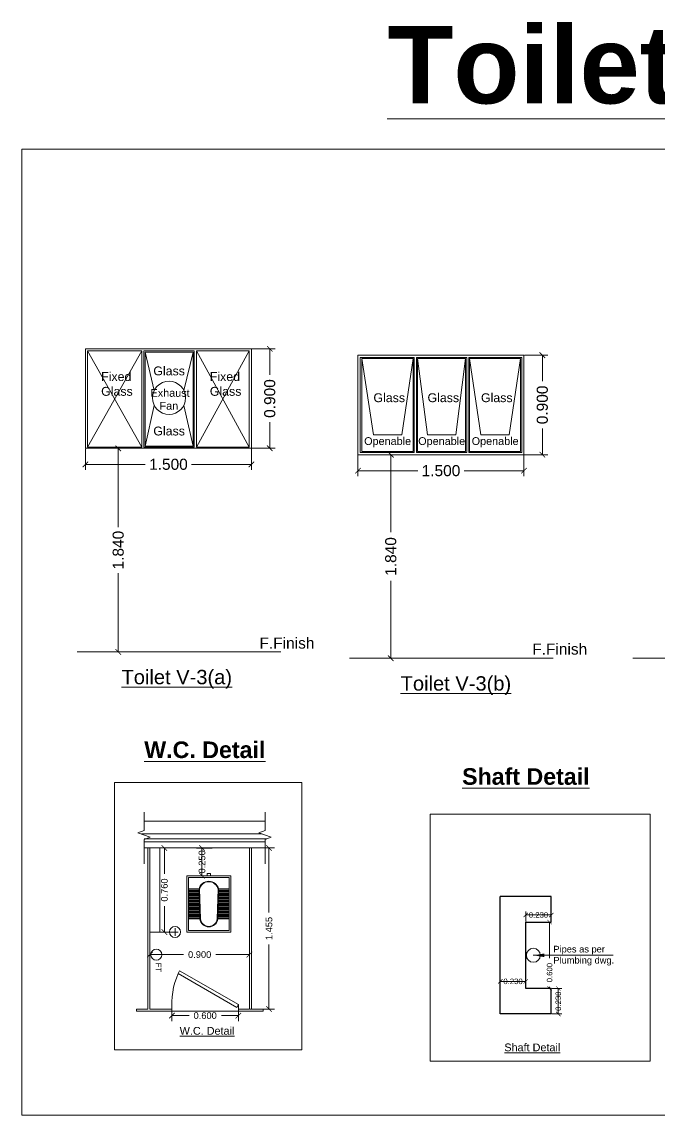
# Model space of a CAD drawing. Header units: millimetres. Extents: x 2733 to 5909, y 1038 to 2089.
# Drawn here: x 2821.48 to 2827.24, y 1073.29 to 1083.17 of the extents above; entities that cross this region are included whole.
import ezdxf

# ---------------------------------------------------------------- set-up
doc = ezdxf.new("R2010")
doc.units = ezdxf.units.MM
doc.header["$PDMODE"] = 35
doc.linetypes.add('CENTER', pattern=[2, 1.25, -0.25, 0.25, -0.25])
doc.linetypes.add('DASHED2', pattern=[0.375, 0.25, -0.125])
doc.layers.get('0').update_dxf_attribs({"lineweight": 20})
doc.layers.get('Defpoints').update_dxf_attribs({"lineweight": 15})
for name, color, linetype, lineweight in [('CUBICAL TOILET', 5, 'Continuous', 15), ('DIM', 6, 'Continuous', 18), ('dim.1', 6, 'Continuous', 18), ('Door', 54, 'Continuous', 18), ('E1', 7, 'Continuous', 20), ('Fixture', 44, 'Continuous', 13), ('FLOOR FINISH', 10, 'Continuous', 15), ('Furniture', 13, 'Continuous', 13), ('GRID', 134, 'CENTER', 18), ('Plaster', 141, 'Continuous', 5), ('TEXT', 7, 'Continuous', 15), ('Text-1', 240, 'Continuous', 15), ('Text.', 7, 'Continuous', 15), ('Ventilator', 200, 'Continuous', 18), ('Wall', 7, 'Continuous', 30), ('Window-Wall', 7, 'Continuous', 18)]:
    doc.layers.add(name, color=color, linetype=linetype, lineweight=lineweight)
doc.styles.add('DIM', font='arial.ttf', dxfattribs={"height": 0.5})
doc.styles.add('dim-stylus bt', font='arial.ttf')
doc.styles.add('L120', font='arial.ttf', dxfattribs={"height": 0.6})
doc.styles.add('SCALE 1000', font='simplex.shx', dxfattribs={"height": 2})
doc.styles.add('Tabrej', font='arial.ttf')
doc.dimstyles.new('DIMEN', dxfattribs={"dimtxt": 0.3, "dimasz": 0.25, "dimexe": 0.18, "dimexo": 0.0625, "dimgap": 0.09, "dimtad": 0, "dimdec": 3, "dimzin": 0, "dimdsep": 46, "dimtxsty": 'Tabrej', "dimcen": 0, "dimclrd": 256, "dimclre": 256, "dimclrt": 7, "dimadec": 0, "dimazin": 0, "dimtfac": 1, "dimtdec": 3, "dimtofl": 0, "dimtmove": 0, "dimatfit": 1, "dimfxl": 0, "dimtolj": 1, "dimtzin": 0, "dimlwd": -1, "dimlwe": -1, "dimarcsym": 0})
doc.dimstyles.new('Tabrej', dxfattribs={"dimtxt": 4, "dimasz": 0.45, "dimexe": 0.18, "dimexo": 0.0625, "dimgap": 0.09, "dimtad": 0, "dimdec": 3, "dimzin": 0, "dimdsep": 46, "dimtxsty": 'Tabrej', "dimcen": 0, "dimclrd": 256, "dimclre": 256, "dimclrt": 7, "dimaunit": 1, "dimadec": 3, "dimazin": 0, "dimtfac": 1, "dimtdec": 3, "dimtofl": 0, "dimtmove": 0, "dimatfit": 3, "dimfxl": 0, "dimtolj": 1, "dimtzin": 0, "dimlwd": -1, "dimlwe": -1, "dimarcsym": 0})

# ---------------------------------------------------------------- blocks, each defined once
blk = doc.blocks.new('_ArchTick')
at = {"color": 0, "const_width": 0.15}
blk.add_lwpolyline([(-0.5, -0.5), (0.5, 0.5)], dxfattribs=at)
blk = doc.blocks.new('*D274')
at = {"layer": 'Defpoints', "color": 0, "lineweight": 15, "transparency": 16777216}
for p in [(2822.6396, 1075.7062), (2822.6396, 1074.9462), (2822.7708, 1074.9462)]:
    blk.add_point(p, dxfattribs=at)
at = {"layer": 'DIM', "transparency": 16777216}
for p, q in [((2822.6446, 1075.7062), (2822.8208, 1075.7062)), ((2822.7708, 1075.7062), (2822.7708, 1075.4723)), ((2822.7708, 1074.9462), (2822.7708, 1075.1801)), ((2822.6446, 1074.9462), (2822.8208, 1074.9462))]:
    blk.add_line(p, q, dxfattribs=at)
at = {"layer": 'DIM', "transparency": 16777216, "xscale": 0.05, "yscale": 0.05, "zscale": 0.05}
for p, rotation in [((2822.7708, 1075.7062), 90), ((2822.7708, 1074.9462), 270)]:
    blk.add_blockref('_ArchTick', p, dxfattribs=dict(at, rotation=rotation))
at = {"layer": 'DIM', "color": 7, "transparency": 16777216, "insert": (2822.7708, 1075.3262), "char_height": 0.06, "attachment_point": 5, "rotation": 90, "style": 'Tabrej'}
blk.add_mtext('\\A1;0.760', dxfattribs=at)
blk = doc.blocks.new('*D275')
at = {"layer": 'Defpoints', "color": 0, "lineweight": 15, "transparency": 16777216}
for p in [(2822.6396, 1075.7062), (2823.5396, 1075.7058), (2823.5396, 1074.7427)]:
    blk.add_point(p, dxfattribs=at)
at = {"layer": 'DIM', "transparency": 16777216}
for p, q in [((2822.6396, 1075.7012), (2822.6396, 1074.6927)), ((2823.5396, 1075.7008), (2823.5396, 1074.6927)), ((2822.6396, 1074.7427), (2822.9435, 1074.7427)), ((2823.5396, 1074.7427), (2823.2357, 1074.7427))]:
    blk.add_line(p, q, dxfattribs=at)
at = {"layer": 'DIM', "transparency": 16777216, "xscale": 0.05, "yscale": 0.05, "zscale": 0.05, "rotation": 180}
blk.add_blockref('_ArchTick', (2822.6396, 1074.7427), dxfattribs=at)
at = {"layer": 'DIM', "transparency": 16777216, "xscale": 0.05, "yscale": 0.05, "zscale": 0.05}
blk.add_blockref('_ArchTick', (2823.5396, 1074.7427), dxfattribs=at)
at = {"layer": 'DIM', "color": 7, "transparency": 16777216, "insert": (2823.0896, 1074.7427), "char_height": 0.06, "attachment_point": 5, "style": 'Tabrej'}
blk.add_mtext('\\A1;0.900', dxfattribs=at)
blk = doc.blocks.new('RSA CL6')
for p, q in [((5.51, 3.48), (5.51, 7.28)), ((5.91, 3.47), (5.91, 7.28)), ((6.3, 3.46), (6.3, 7.28)), ((6.69, 3.45), (6.69, 7.28)), ((7.09, 3.44), (7.09, 7.28)), ((7.48, 3.43), (7.48, 7.28)), ((7.87, 3.42), (7.87, 7.28)), ((8.27, 3.41), (8.27, 7.28)), ((8.66, 3.4), (8.66, 7.28)), ((9.06, 3.39), (9.06, 7.28)), ((9.45, 3.38), (9.45, 7.28)), ((9.84, 3.37), (9.84, 7.28)), ((10.24, 3.36), (10.24, 7.28)), ((10.63, 3.35), (10.63, 7.28)), ((11.02, 3.34), (11.02, 7.28)), ((11.42, 3.33), (11.42, 7.28)), ((11.81, 3.32), (11.81, 7.28)), ((12.2, 3.31), (12.2, 7.28)), ((12.6, 3.31), (12.6, 7.28)), ((12.99, 3.3), (12.99, 7.28)), ((13.39, 3.29), (13.39, 7.28)), ((13.78, 3.28), (13.78, 7.28)), ((14.17, 3.27), (14.17, 7.28)), ((14.57, 3.26), (14.57, 7.28)), ((14.96, 3.25), (14.96, 7.28)), ((15.35, 3.24), (15.35, 7.28)), ((15.75, 3.23), (15.75, 7.28)), ((16.14, 3.22), (16.14, 7.28)), ((16.14, 7.28), (16.14, 3.22)), ((5.51, -7.28), (5.51, -3.47)), ((5.91, -7.28), (5.91, -3.45)), ((6.3, -7.28), (6.3, -3.44)), ((6.69, -7.28), (6.69, -3.43)), ((7.09, -7.28), (7.09, -3.42)), ((7.48, -7.28), (7.48, -3.41)), ((7.87, -7.28), (7.87, -3.4)), ((8.27, -7.28), (8.27, -3.39)), ((8.66, -7.28), (8.66, -3.38)), ((9.06, -7.28), (9.06, -3.37)), ((9.45, -7.28), (9.45, -3.36)), ((9.84, -7.28), (9.84, -3.34)), ((10.24, -7.28), (10.24, -3.33)), ((10.63, -7.28), (10.63, -3.32)), ((11.02, -7.28), (11.02, -3.31)), ((11.42, -7.28), (11.42, -3.3)), ((11.81, -7.28), (11.81, -3.29)), ((12.2, -7.28), (12.2, -3.28)), ((12.6, -7.28), (12.6, -3.27)), ((12.99, -7.28), (12.99, -3.26)), ((13.39, -7.28), (13.39, -3.24)), ((13.78, -7.28), (13.78, -3.23)), ((14.17, -7.28), (14.17, -3.22)), ((14.57, -7.28), (14.57, -3.21)), ((14.96, -7.28), (14.96, -3.2)), ((15.35, -7.28), (15.35, -3.19)), ((15.75, -7.28), (15.75, -3.18)), ((16.14, -3.17), (16.14, -7.28)), ((16.14, -7.28), (16.14, -3.17))]:
    blk.add_line(p, q)
for points in [[(0.79, 7.87), (20.87, 7.87), (20.87, -7.87), (0.79, -7.87)], [(1.38, 7.28), (20.28, 7.28), (20.28, -7.28), (1.38, -7.28)]]:
    blk.add_lwpolyline(points, close=True)
blk.add_lwpolyline([(0.79, -0.59), (0, -0.59), (0, 0.59), (0.79, 0.59)])
for points in [[(5.51, 3.48), (16.14, 3.22, -0.899983), (16.14, -3.17), (5.54, -3.47, -0.799392)], [(5.53, 3.28), (16.13, 3.02, -0.897689), (16.12, -2.97), (5.56, -3.27, -0.793494), (5.53, 3.28)]]:
    blk.add_lwpolyline(points, format="xyb", close=True)
blk = doc.blocks.new('*D276')
at = {"layer": 'Defpoints', "color": 0, "lineweight": 15, "transparency": 16777216}
for p in [(2823.2071, 1075.7058), (2823.1104, 1075.4558), (2823.2071, 1075.4558)]:
    blk.add_point(p, dxfattribs=at)
at = {"layer": 'DIM', "transparency": 16777216}
for p, q in [((2823.2021, 1075.7058), (2823.0604, 1075.7058)), ((2823.1104, 1075.7058), (2823.1104, 1075.4558)), ((2823.2021, 1075.4558), (2823.0604, 1075.4558))]:
    blk.add_line(p, q, dxfattribs=at)
at = {"layer": 'DIM', "transparency": 16777216, "xscale": 0.05, "yscale": 0.05, "zscale": 0.05}
for p, rotation in [((2823.1104, 1075.7058), 90), ((2823.1104, 1075.4558), 270)]:
    blk.add_blockref('_ArchTick', p, dxfattribs=dict(at, rotation=rotation))
at = {"layer": 'DIM', "color": 7, "transparency": 16777216, "insert": (2823.1104, 1075.5808), "char_height": 0.06, "attachment_point": 5, "rotation": 90, "style": 'Tabrej'}
blk.add_mtext('\\A1;0.250', dxfattribs=at)
blk = doc.blocks.new('*D277')
at = {"layer": 'Defpoints', "color": 0, "lineweight": 15, "transparency": 16777216}
for p in [(2823.5396, 1075.7062), (2823.5396, 1074.2509), (2823.7161, 1074.2509)]:
    blk.add_point(p, dxfattribs=at)
at = {"layer": 'DIM', "transparency": 16777216}
for p, q in [((2823.5446, 1075.7062), (2823.7661, 1075.7062)), ((2823.7161, 1075.7062), (2823.7161, 1075.1222)), ((2823.7161, 1074.2509), (2823.7161, 1074.8349)), ((2823.5446, 1074.2509), (2823.7661, 1074.2509))]:
    blk.add_line(p, q, dxfattribs=at)
at = {"layer": 'DIM', "transparency": 16777216, "xscale": 0.05, "yscale": 0.05, "zscale": 0.05}
for p, rotation in [((2823.7161, 1075.7062), 90), ((2823.7161, 1074.2509), 270)]:
    blk.add_blockref('_ArchTick', p, dxfattribs=dict(at, rotation=rotation))
at = {"layer": 'DIM', "color": 7, "transparency": 16777216, "insert": (2823.7161, 1074.9786), "char_height": 0.06, "attachment_point": 5, "rotation": 90, "style": 'Tabrej'}
blk.add_mtext('\\A1;1.455', dxfattribs=at)
blk = doc.blocks.new('BS')
for p, q in [((2356.6722, -1462.1236), (2356.7323, -1462.1236)), ((2356.7323, -1462.1236), (2356.7323, -1462.724))]:
    blk.add_line(p, q)
blk.add_lwpolyline([(2356.6973, -1462.1381), (2356.6722, -1462.1236), (2356.3655, -1462.6548), (2356.3906, -1462.6693)], close=True)
blk.add_arc((2356.6722, -1462.0299), 0.6967, 246.25254, 274.9499)
blk = doc.blocks.new('*D278')
at = {"layer": 'Defpoints', "color": 0, "lineweight": 15, "transparency": 16777216}
for p in [(2822.8391, 1074.2309), (2823.4396, 1074.2305), (2822.8391, 1074.1911)]:
    blk.add_point(p, dxfattribs=at)
at = {"layer": 'DIM', "transparency": 16777216}
for p, q in [((2822.8391, 1074.2259), (2822.8391, 1074.1411)), ((2823.4396, 1074.2255), (2823.4396, 1074.1411)), ((2822.8391, 1074.1911), (2822.9932, 1074.1911)), ((2823.4396, 1074.1911), (2823.2855, 1074.1911))]:
    blk.add_line(p, q, dxfattribs=at)
at = {"layer": 'DIM', "transparency": 16777216, "xscale": 0.05, "yscale": 0.05, "zscale": 0.05, "rotation": 180}
blk.add_blockref('_ArchTick', (2822.8391, 1074.1911), dxfattribs=at)
at = {"layer": 'DIM', "transparency": 16777216, "xscale": 0.05, "yscale": 0.05, "zscale": 0.05}
blk.add_blockref('_ArchTick', (2823.4396, 1074.1911), dxfattribs=at)
at = {"layer": 'DIM', "color": 7, "transparency": 16777216, "insert": (2823.1394, 1074.1911), "char_height": 0.06, "attachment_point": 5, "style": 'Tabrej'}
blk.add_mtext('\\A1;{\\fArial|b0|i0|c0|p34;0.600}', dxfattribs=at)
blk = doc.blocks.new('nhf')
at = {"layer": 'Fixture'}
blk.add_circle((2408.4186, -1429.8552), 0.063, dxfattribs=at)
at = {"layer": 'Wall'}
for p, q in [((2407.8886, -1429.557), (2408.9486, -1429.557)), ((2407.8886, -1430.017), (2407.8886, -1429.557)), ((2408.9486, -1430.017), (2408.9486, -1429.557)), ((2408.1186, -1430.017), (2408.1186, -1429.787)), ((2408.1186, -1429.787), (2408.7186, -1429.787)), ((2408.7186, -1429.787), (2408.7186, -1430.017)), ((2407.8886, -1430.017), (2408.1186, -1430.017)), ((2408.7186, -1430.017), (2408.9486, -1430.017))]:
    blk.add_line(p, q, dxfattribs=at)
blk = doc.blocks.new('*D285')
at = {"layer": 'Defpoints', "color": 0, "lineweight": 15, "transparency": 16777216}
for p in [(2826.037, 1075.1006), (2826.037, 1075.0363), (2826.267, 1075.0363)]:
    blk.add_point(p, dxfattribs=at)
at = {"layer": 'DIM', "transparency": 16777216}
for p, q in [((2826.037, 1075.0408), (2826.037, 1075.1331)), ((2826.267, 1075.1006), (2826.037, 1075.1006)), ((2826.267, 1075.0408), (2826.267, 1075.1331))]:
    blk.add_line(p, q, dxfattribs=at)
at = {"layer": 'DIM', "transparency": 16777216, "xscale": 0.04, "yscale": 0.04, "zscale": 0.04, "rotation": 180}
blk.add_blockref('_ArchTick', (2826.037, 1075.1006), dxfattribs=at)
at = {"layer": 'DIM', "transparency": 16777216, "xscale": 0.04, "yscale": 0.04, "zscale": 0.04}
blk.add_blockref('_ArchTick', (2826.267, 1075.1006), dxfattribs=at)
at = {"layer": 'DIM', "color": 7, "transparency": 16777216, "insert": (2826.152, 1075.1006), "char_height": 0.1, "attachment_point": 5, "style": 'Tabrej'}
blk.add_mtext('\\A1;{\\fArial|b0|i0|c0|p34;\\H0.5x;0.230}', dxfattribs=at)
blk = doc.blocks.new('hf')
at = {"layer": 'Ventilator', "linetype": 'Continuous'}
for p, q in [((2384.3998, -1462.1762), (2382.8998, -1462.1762)), ((2382.8998, -1462.1762), (2382.8998, -1463.0758)), ((2383.408, -1462.1962), (2382.9196, -1462.1962)), ((2382.9196, -1462.1962), (2382.9196, -1463.0558)), ((2383.398, -1462.2062), (2382.9355, -1462.2062)), ((2382.9355, -1462.2062), (2382.9355, -1463.0458)), ((2383.398, -1463.0458), (2383.398, -1462.2062)), ((2383.408, -1462.1962), (2383.408, -1463.0558)), ((2383.8827, -1462.1962), (2383.428, -1462.1962)), ((2383.428, -1462.1962), (2383.428, -1463.0558)), ((2383.8727, -1462.2062), (2383.438, -1462.2062)), ((2383.438, -1462.2062), (2383.438, -1463.0458)), ((2383.8727, -1463.0458), (2383.8727, -1462.2062)), ((2383.8827, -1463.0558), (2383.8827, -1462.1962)), ((2384.3798, -1462.1962), (2383.9027, -1462.1962)), ((2383.9027, -1463.0558), (2383.9027, -1462.1962)), ((2384.3698, -1462.2062), (2383.9073, -1462.2062)), ((2383.9073, -1462.2062), (2383.9073, -1463.0458)), ((2384.3698, -1463.0458), (2384.3698, -1462.2062)), ((2384.3798, -1463.0558), (2384.3798, -1462.1962)), ((2384.3998, -1463.0758), (2384.3998, -1462.1762)), ((2384.3998, -1463.0758), (2382.8998, -1463.0758)), ((2383.408, -1463.0558), (2382.9196, -1463.0558)), ((2383.398, -1463.0458), (2382.9355, -1463.0458)), ((2383.8827, -1463.0558), (2383.428, -1463.0558)), ((2383.8727, -1463.0458), (2383.438, -1463.0458)), ((2384.3798, -1463.0558), (2383.9027, -1463.0558)), ((2384.3698, -1463.0458), (2383.9073, -1463.0458))]:
    blk.add_line(p, q, dxfattribs=at)
at = {"layer": 'Ventilator', "ltscale": 0.15}
for p, q in [((2382.9355, -1462.2062), (2383.0386, -1462.8964)), ((2383.398, -1462.2062), (2383.2948, -1462.8964)), ((2383.438, -1462.2062), (2383.5272, -1462.8964)), ((2383.8727, -1462.2062), (2383.7834, -1462.8964)), ((2383.9073, -1462.2062), (2384.0105, -1462.8964)), ((2384.3698, -1462.2062), (2384.2667, -1462.8964)), ((2383.0386, -1462.8964), (2383.2948, -1462.8964)), ((2383.5272, -1462.8964), (2383.7834, -1462.8964)), ((2384.0105, -1462.8964), (2384.2667, -1462.8964))]:
    blk.add_line(p, q, dxfattribs=at)
blk = doc.blocks.new('*D286')
at = {"layer": 'Defpoints', "color": 0, "lineweight": 15, "transparency": 16777216}
for p in [(2824.5207, 1079.2606), (2826.0207, 1079.2606), (2826.0207, 1079.1157)]:
    blk.add_point(p, dxfattribs=at)
at = {"layer": 'DIM', "transparency": 16777216}
for p, q in [((2824.5207, 1079.2556), (2824.5207, 1079.0657)), ((2826.0207, 1079.2556), (2826.0207, 1079.0657)), ((2824.5207, 1079.1157), (2825.0619, 1079.1157)), ((2826.0207, 1079.1157), (2825.4796, 1079.1157))]:
    blk.add_line(p, q, dxfattribs=at)
at = {"layer": 'DIM', "transparency": 16777216, "xscale": 0.05, "yscale": 0.05, "zscale": 0.05, "rotation": 180}
blk.add_blockref('_ArchTick', (2824.5207, 1079.1157), dxfattribs=at)
at = {"layer": 'DIM', "transparency": 16777216, "xscale": 0.05, "yscale": 0.05, "zscale": 0.05}
blk.add_blockref('_ArchTick', (2826.0207, 1079.1157), dxfattribs=at)
at = {"layer": 'DIM', "color": 7, "transparency": 16777216, "insert": (2825.2707, 1079.1157), "char_height": 0.1, "attachment_point": 5, "style": 'Tabrej'}
blk.add_mtext('\\A1;{\\fArial|b0|i0|c0|p34;1.500}', dxfattribs=at)
blk = doc.blocks.new('*D287')
at = {"layer": 'Defpoints', "color": 0, "lineweight": 15, "transparency": 16777216}
for p in [(2826.0207, 1080.1603), (2826.1869, 1080.1603), (2826.0207, 1079.2606)]:
    blk.add_point(p, dxfattribs=at)
at = {"layer": 'DIM', "transparency": 16777216}
for p, q in [((2826.0257, 1080.1603), (2826.2369, 1080.1603)), ((2826.1869, 1080.1603), (2826.1869, 1079.924)), ((2826.1869, 1079.2606), (2826.1869, 1079.4969)), ((2826.0257, 1079.2606), (2826.2369, 1079.2606))]:
    blk.add_line(p, q, dxfattribs=at)
at = {"layer": 'DIM', "transparency": 16777216, "xscale": 0.05, "yscale": 0.05, "zscale": 0.05}
for p, rotation in [((2826.1869, 1080.1603), 90), ((2826.1869, 1079.2606), 270)]:
    blk.add_blockref('_ArchTick', p, dxfattribs=dict(at, rotation=rotation))
at = {"layer": 'DIM', "color": 7, "transparency": 16777216, "insert": (2826.1869, 1079.7105), "char_height": 0.1, "attachment_point": 5, "rotation": 90, "style": 'Tabrej'}
blk.add_mtext('\\A1;{\\fArial|b0|i0|c0|p34;0.900}', dxfattribs=at)
blk = doc.blocks.new('fgbg')
at = {"layer": 'Ventilator', "linetype": 'Continuous'}
for p, q in [((2386.4848, -1462.1762), (2384.9848, -1462.1762)), ((2384.9848, -1462.1762), (2384.9848, -1463.0758)), ((2385.493, -1462.1962), (2385.0046, -1462.1962)), ((2385.0046, -1462.1962), (2385.0046, -1463.0658)), ((2385.493, -1462.1962), (2385.493, -1463.0658)), ((2385.9677, -1462.1962), (2385.513, -1462.1962)), ((2385.513, -1462.1962), (2385.513, -1463.0658)), ((2385.9577, -1462.2062), (2385.523, -1462.2062)), ((2385.523, -1462.2062), (2385.523, -1463.0558)), ((2385.9577, -1463.0558), (2385.9577, -1462.2062)), ((2385.9677, -1463.0658), (2385.9677, -1462.1962)), ((2386.4648, -1462.1962), (2385.9877, -1462.1962)), ((2385.9877, -1463.0658), (2385.9877, -1462.1962)), ((2386.4648, -1463.0658), (2386.4648, -1462.1962)), ((2386.4848, -1463.0758), (2386.4848, -1462.1762)), ((2386.4848, -1463.0758), (2384.9848, -1463.0758)), ((2385.493, -1463.0658), (2385.0046, -1463.0658)), ((2385.9677, -1463.0658), (2385.513, -1463.0658)), ((2385.9577, -1463.0558), (2385.523, -1463.0558)), ((2386.4648, -1463.0658), (2385.9877, -1463.0658))]:
    blk.add_line(p, q, dxfattribs=at)
at = {"layer": 'Ventilator', "ltscale": 0.15}
for p, q in [((2385.493, -1462.1962), (2385.0046, -1463.0658)), ((2385.0046, -1462.1962), (2385.493, -1463.0658)), ((2385.606, -1462.5529), (2385.523, -1462.2062)), ((2385.8746, -1462.5529), (2385.9577, -1462.2062)), ((2385.9877, -1463.0658), (2386.4648, -1462.1962)), ((2385.9877, -1462.1962), (2386.4648, -1463.0658)), ((2385.6065, -1462.6875), (2385.523, -1463.0558)), ((2385.8742, -1462.6875), (2385.9577, -1463.0558))]:
    blk.add_line(p, q, dxfattribs=at)
blk.add_circle((2385.7403, -1462.6198), 0.15, dxfattribs=at)
blk = doc.blocks.new('*D279')
at = {"layer": 'Defpoints', "color": 0, "lineweight": 15, "transparency": 16777216}
for p in [(2822.0573, 1079.3182), (2823.5573, 1079.3182), (2823.5573, 1079.1733)]:
    blk.add_point(p, dxfattribs=at)
at = {"layer": 'DIM', "transparency": 16777216}
for p, q in [((2822.0573, 1079.3132), (2822.0573, 1079.1233)), ((2823.5573, 1079.3132), (2823.5573, 1079.1233)), ((2822.0573, 1079.1733), (2822.5984, 1079.1733)), ((2823.5573, 1079.1733), (2823.0161, 1079.1733))]:
    blk.add_line(p, q, dxfattribs=at)
at = {"layer": 'DIM', "transparency": 16777216, "xscale": 0.05, "yscale": 0.05, "zscale": 0.05, "rotation": 180}
blk.add_blockref('_ArchTick', (2822.0573, 1079.1733), dxfattribs=at)
at = {"layer": 'DIM', "transparency": 16777216, "xscale": 0.05, "yscale": 0.05, "zscale": 0.05}
blk.add_blockref('_ArchTick', (2823.5573, 1079.1733), dxfattribs=at)
at = {"layer": 'DIM', "color": 7, "transparency": 16777216, "insert": (2822.8073, 1079.1733), "char_height": 0.1, "attachment_point": 5, "style": 'Tabrej'}
blk.add_mtext('\\A1;{\\fArial|b0|i0|c0|p34;1.500}', dxfattribs=at)
blk = doc.blocks.new('*D280')
at = {"layer": 'Defpoints', "color": 0, "lineweight": 15, "transparency": 16777216}
for p in [(2823.5573, 1080.2179), (2823.7234, 1080.2179), (2823.5573, 1079.3182)]:
    blk.add_point(p, dxfattribs=at)
at = {"layer": 'DIM', "transparency": 16777216}
for p, q in [((2823.5623, 1080.2179), (2823.7734, 1080.2179)), ((2823.7234, 1080.2179), (2823.7234, 1079.9816)), ((2823.7234, 1079.3182), (2823.7234, 1079.5545)), ((2823.5623, 1079.3182), (2823.7734, 1079.3182))]:
    blk.add_line(p, q, dxfattribs=at)
at = {"layer": 'DIM', "transparency": 16777216, "xscale": 0.05, "yscale": 0.05, "zscale": 0.05}
for p, rotation in [((2823.7234, 1080.2179), 90), ((2823.7234, 1079.3182), 270)]:
    blk.add_blockref('_ArchTick', p, dxfattribs=dict(at, rotation=rotation))
at = {"layer": 'DIM', "color": 7, "transparency": 16777216, "insert": (2823.7234, 1079.7681), "char_height": 0.1, "attachment_point": 5, "rotation": 90, "style": 'Tabrej'}
blk.add_mtext('\\A1;{\\fArial|b0|i0|c0|p34;0.900}', dxfattribs=at)
blk = doc.blocks.new('*D281')
at = {"layer": 'Defpoints', "color": 0, "lineweight": 15, "transparency": 16777216}
for p in [(2826.2526, 1075.0363), (2826.267, 1075.0363), (2826.267, 1074.4363)]:
    blk.add_point(p, dxfattribs=at)
at = {"layer": 'DIM', "transparency": 16777216}
for p, q in [((2826.2625, 1075.0363), (2826.2201, 1075.0363)), ((2826.2526, 1075.0363), (2826.2526, 1074.7093)), ((2826.2625, 1074.4363), (2826.2201, 1074.4363)), ((2826.2526, 1074.4363), (2826.2526, 1074.4508))]:
    blk.add_line(p, q, dxfattribs=at)
at = {"layer": 'DIM', "transparency": 16777216, "xscale": 0.04, "yscale": 0.04, "zscale": 0.04}
for p, rotation in [((2826.2526, 1075.0363), 90), ((2826.2526, 1074.4363), 270)]:
    blk.add_blockref('_ArchTick', p, dxfattribs=dict(at, rotation=rotation))
at = {"layer": 'DIM', "color": 7, "transparency": 16777216, "insert": (2826.2526, 1074.58), "char_height": 0.1, "attachment_point": 5, "rotation": 90, "style": 'Tabrej'}
blk.add_mtext('\\A1;{\\fArial|b0|i0|c0|p34;\\H0.5x;0.600}', dxfattribs=at)
blk = doc.blocks.new('*D282')
at = {"layer": 'Defpoints', "color": 0, "lineweight": 15, "transparency": 16777216}
for p in [(2826.267, 1074.4363), (2826.3313, 1074.4363), (2826.267, 1074.2063)]:
    blk.add_point(p, dxfattribs=at)
at = {"layer": 'DIM', "transparency": 16777216}
for p, q in [((2826.2715, 1074.4363), (2826.3638, 1074.4363)), ((2826.3313, 1074.2063), (2826.3313, 1074.4363)), ((2826.2715, 1074.2063), (2826.3638, 1074.2063))]:
    blk.add_line(p, q, dxfattribs=at)
at = {"layer": 'DIM', "transparency": 16777216, "xscale": 0.04, "yscale": 0.04, "zscale": 0.04}
for p, rotation in [((2826.3313, 1074.4363), 90), ((2826.3313, 1074.2063), 270)]:
    blk.add_blockref('_ArchTick', p, dxfattribs=dict(at, rotation=rotation))
at = {"layer": 'DIM', "color": 7, "transparency": 16777216, "insert": (2826.3313, 1074.3213), "char_height": 0.1, "attachment_point": 5, "rotation": 90, "style": 'Tabrej'}
blk.add_mtext('\\A1;{\\fArial|b0|i0|c0|p34;\\H0.5x;0.230}', dxfattribs=at)
blk = doc.blocks.new('*D283')
at = {"layer": 'Defpoints', "color": 0, "lineweight": 15, "transparency": 16777216}
for p in [(2825.807, 1074.5006), (2825.807, 1074.4363), (2826.037, 1074.4363)]:
    blk.add_point(p, dxfattribs=at)
at = {"layer": 'DIM', "transparency": 16777216}
for p, q in [((2825.807, 1074.4408), (2825.807, 1074.5331)), ((2826.037, 1074.4408), (2826.037, 1074.5331)), ((2826.037, 1074.5006), (2825.807, 1074.5006))]:
    blk.add_line(p, q, dxfattribs=at)
at = {"layer": 'DIM', "transparency": 16777216, "xscale": 0.04, "yscale": 0.04, "zscale": 0.04, "rotation": 180}
blk.add_blockref('_ArchTick', (2825.807, 1074.5006), dxfattribs=at)
at = {"layer": 'DIM', "transparency": 16777216, "xscale": 0.04, "yscale": 0.04, "zscale": 0.04}
blk.add_blockref('_ArchTick', (2826.037, 1074.5006), dxfattribs=at)
at = {"layer": 'DIM', "color": 7, "transparency": 16777216, "insert": (2825.922, 1074.5006), "char_height": 0.1, "attachment_point": 5, "style": 'Tabrej'}
blk.add_mtext('\\A1;{\\fArial|b0|i0|c0|p34;\\H0.5x;0.230}', dxfattribs=at)
blk = doc.blocks.new('*D284')
at = {"layer": 'Defpoints', "color": 0, "lineweight": 15, "transparency": 16777216}
for p in [(2822.4398, 1079.3182), (2822.3536, 1077.4782), (2822.4398, 1077.4782)]:
    blk.add_point(p, dxfattribs=at)
at = {"layer": 'DIM', "transparency": 16777216}
for p, q in [((2822.4348, 1079.3182), (2822.3036, 1079.3182)), ((2822.3536, 1079.3182), (2822.3536, 1078.6071)), ((2822.3536, 1077.4782), (2822.3536, 1078.1894)), ((2822.4348, 1077.4782), (2822.3036, 1077.4782))]:
    blk.add_line(p, q, dxfattribs=at)
at = {"layer": 'DIM', "transparency": 16777216, "xscale": 0.05, "yscale": 0.05, "zscale": 0.05}
for p, rotation in [((2822.3536, 1079.3182), 90), ((2822.3536, 1077.4782), 270)]:
    blk.add_blockref('_ArchTick', p, dxfattribs=dict(at, rotation=rotation))
at = {"layer": 'DIM', "color": 7, "transparency": 16777216, "insert": (2822.3536, 1078.3982), "char_height": 0.1, "attachment_point": 5, "rotation": 90, "style": 'Tabrej'}
blk.add_mtext('\\A1;{\\fArial|b0|i0|c0|p34;1.840}', dxfattribs=at)
blk = doc.blocks.new('*D257')
at = {"layer": 'Defpoints', "color": 0, "lineweight": 15, "transparency": 16777216}
for p in [(2824.9032, 1079.2606), (2824.817, 1077.4206), (2824.9032, 1077.4206)]:
    blk.add_point(p, dxfattribs=at)
at = {"layer": 'DIM', "transparency": 16777216}
for p, q in [((2824.8982, 1079.2606), (2824.767, 1079.2606)), ((2824.817, 1079.2606), (2824.817, 1078.5604)), ((2824.817, 1077.4206), (2824.817, 1078.1208)), ((2824.8982, 1077.4206), (2824.767, 1077.4206))]:
    blk.add_line(p, q, dxfattribs=at)
at = {"layer": 'DIM', "transparency": 16777216, "xscale": 0.05, "yscale": 0.05, "zscale": 0.05}
for p, rotation in [((2824.817, 1079.2606), 90), ((2824.817, 1077.4206), 270)]:
    blk.add_blockref('_ArchTick', p, dxfattribs=dict(at, rotation=rotation))
at = {"layer": 'DIM', "color": 7, "transparency": 16777216, "insert": (2824.817, 1078.3406), "char_height": 0.1, "attachment_point": 5, "rotation": 90, "style": 'Tabrej'}
blk.add_mtext('\\A1;{\\fArial|b0|i0|c177|p34;1.840}', dxfattribs=at)

msp = doc.modelspace()

# ---------------------------------------------------------------- linework, layer by layer
at = {"lineweight": 15}
msp.add_lwpolyline([(2821.4825, 1082.0228), (2833.7717, 1082.0228), (2833.7717, 1073.2918), (2821.4825, 1073.2918)], close=True, dxfattribs=at)
at = {"layer": 'CUBICAL TOILET', "ltscale": 0.01}
for p, q in [((2822.6196, 1075.7062), (2822.6196, 1074.2509)), ((2822.6396, 1075.7062), (2822.6396, 1074.2509)), ((2823.5396, 1075.7058), (2823.5396, 1074.2505)), ((2823.5596, 1075.7058), (2823.5596, 1074.2505)), ((2822.5196, 1074.2509), (2822.6196, 1074.2509)), ((2822.5196, 1074.2509), (2822.5196, 1074.2309)), ((2822.8392, 1074.2309), (2822.5196, 1074.2309)), ((2822.6396, 1074.2509), (2822.8392, 1074.2509)), ((2822.8392, 1074.2509), (2822.8392, 1074.2309)), ((2823.4396, 1074.2505), (2823.5396, 1074.2505)), ((2823.4396, 1074.2505), (2823.4396, 1074.2305)), ((2823.4396, 1074.2305), (2823.5396, 1074.2305)), ((2823.6632, 1074.2305), (2823.5396, 1074.2305)), ((2823.5596, 1074.2505), (2823.6632, 1074.2505)), ((2823.6632, 1074.2505), (2823.6632, 1074.2305))]:
    msp.add_line(p, q, dxfattribs=at)
at = {"layer": 'E1', "linetype": 'Continuous', "ltscale": 0.05}
for points in [[(2822.5876, 1076.0311), (2822.5876, 1075.8649), (2822.5316, 1075.8445), (2822.6436, 1075.8038), (2822.5876, 1075.7834), (2822.5876, 1075.5638)], [(2823.6809, 1076.0311), (2823.6809, 1075.8649), (2823.6249, 1075.8445), (2823.7369, 1075.8038), (2823.6809, 1075.7834), (2823.6809, 1075.5638)]]:
    msp.add_lwpolyline(points, dxfattribs=at)
at = {"layer": 'FLOOR FINISH', "ltscale": 0.05}
for p, q in [((2823.8227, 1077.4782), (2821.9814, 1077.4782)), ((2826.2862, 1077.4206), (2824.4449, 1077.4206)), ((2828.8455, 1077.4206), (2827.0042, 1077.4206))]:
    msp.add_line(p, q, dxfattribs=at)
at = {"layer": 'Furniture', "ltscale": 0.05}
for p, q in [((2822.7296, 1075.7053), (2822.7297, 1074.9462)), ((2822.8955, 1074.9462), (2822.7297, 1074.9462)), ((2822.8668, 1074.9134), (2822.8668, 1074.9817))]:
    msp.add_line(p, q, dxfattribs=at)
for centre in [(2822.8668, 1074.9475), (2822.6979, 1074.7413)]:
    msp.add_circle(centre, 0.05, dxfattribs=at)
at = {"layer": 'GRID', "linetype": 'Continuous', "ltscale": 0.2}
for points in [[(2824.0135, 1076.2985), (2824.0135, 1073.8829), (2822.3185, 1073.8829), (2822.3185, 1076.2985)], [(2827.161, 1073.7783), (2825.1741, 1073.7783), (2825.1741, 1076.0121), (2827.161, 1076.0121)]]:
    msp.add_lwpolyline(points, close=True, dxfattribs=at)
at = {"layer": 'Plaster', "ltscale": 0.05}
msp.add_line((2823.6809, 1075.7062), (2822.5876, 1075.7062), dxfattribs=at)
at = {"layer": 'Ventilator'}
for p, q in [((2822.5876, 1075.7882), (2823.6941, 1075.7882)), ((2822.5876, 1075.7632), (2823.6809, 1075.7632))]:
    msp.add_line(p, q, dxfattribs=at)
at = {"layer": 'Window-Wall'}
for p, q in [((2823.6809, 1075.9482), (2822.5876, 1075.9482)), ((2822.5627, 1075.8332), (2823.656, 1075.8332))]:
    msp.add_line(p, q, dxfattribs=at)

# ---------------------------------------------------------------- block references
at = {"linetype": 'Continuous', "rotation": 90}
msp.add_blockref('nhf', (1396.25, -1333.6823), dxfattribs=at)
at = {"layer": 'Door', "linetype": 'Continuous', "rotation": 270}
msp.add_blockref('BS', (4285.5632, 3430.9628), dxfattribs=at)
at = {"layer": 'Fixture', "extrusion": (0, 0, -1), "xscale": -0.0253999999957461, "yscale": 0.0253999999957461, "zscale": -0.0253999999957461, "rotation": 90}
msp.add_blockref('RSA CL6', (-2823.1721, 1075.4758), dxfattribs=at)
at = {"layer": 'Ventilator', "linetype": 'Continuous'}
for name, p in [('fgbg', (437.0725, 2542.3941)), ('hf', (441.6209, 2542.3365))]:
    msp.add_blockref(name, p, dxfattribs=at)

# ---------------------------------------------------------------- texts
at = {"layer": 'TEXT', "linetype": 'DASHED2', "insert": (2824.7858, 1082.4251), "char_height": 0.7, "width": 22.067431, "attachment_point": 7, "style": 'SCALE 1000'}
msp.add_mtext('{\\fArial|b1|i0|c0|p34;\\LToilet Details}', dxfattribs=at)
at = {"layer": 'TEXT', "width": 6.84177, "attachment_point": 1, "rotation": 0, "style": 'L120'}
for s, insert, char_height in [('{\\fArial|b0|i0|c0|p34;Glass}', (2822.6707, 1080.0576), 0.08), ('{\\fArial|b0|i0|c0|p34;Exhaust \\P   Fan}', (2822.6457, 1079.8539), 0.07), ('{\\fArial|b0|i0|c0|p34;Glass}', (2822.6707, 1079.5146), 0.08)]:
    msp.add_mtext(s, dxfattribs=dict(at, insert=insert, char_height=char_height))
at = {"layer": 'TEXT'}
for s, insert, char_height, width, attachment_point, style in [('F.Finish', (2824.1269, 1077.6081), 0.1, 1.137347, 3, 'L120'), ('F.Finish', (2826.5924, 1077.5539), 0.1, 1.137347, 3, 'L120'), ('{\\LW.C. Detail}', (2822.909, 1074.0887), 0.07, 26.669839, 1, 'DIM'), ('{\\LShaft Detail}', (2825.8434, 1073.9391), 0.07, 26.669839, 1, 'DIM')]:
    msp.add_mtext(s, dxfattribs=dict(at, insert=insert, char_height=char_height, width=width, attachment_point=attachment_point, style=style))
at = {"layer": 'TEXT', "ltscale": 0.05, "attachment_point": 1, "style": 'DIM'}
for s, insert, char_height, width, rotation in [('{\\LToilet V-3(a)}', (2822.3831, 1077.3161), 0.13, 1.553927, 0), ('{\\LToilet V-3(b)}', (2824.9061, 1077.2586), 0.13, 1.553927, 0), ('{\\fArial|b1|i0|c0|p34;\\LW.C. Detail}', (2822.5891, 1076.6689), 0.15, 1.553927, 0), ('{\\fArial|b1|i0|c0|p34;\\LShaft Detail}', (2825.4615, 1076.4274), 0.15, 1.553927, 0), ('{\\fArial|b0|i0|c0|p34;FT}', (2822.7429, 1074.6702), 0.05, 6.84177, 270)]:
    msp.add_mtext(s, dxfattribs=dict(at, insert=insert, char_height=char_height, width=width, rotation=rotation))
at = {"layer": 'Text-1', "linetype": 'Continuous', "insert": (2826.2866, 1074.8221), "char_height": 0.06, "attachment_point": 1, "style": 'dim-stylus bt'}
msp.add_mtext_dynamic_manual_height_columns('Pipes as per \\PPlumbing dwg.', width=4.814652, gutter_width=1.7655, heights=[0], dxfattribs=at)
at = {"layer": 'Text.', "ltscale": 0.05, "width": 0.304154, "attachment_point": 1, "style": 'L120'}
for s, insert, char_height in [('{\\fArial|b0|i0|c0|p34;Fixed \\PGlass}', (2822.199, 1080.0065), 0.08), ('{\\fArial|b0|i0|c0|p34;Fixed \\PGlass}', (2823.1812, 1080.0065), 0.08), ('{\\fArial|b0|i0|c0|p34; \\PGlass}', (2824.6603, 1079.9489), 0.08), ('{\\fArial|b0|i0|c0|p34; \\PGlass}', (2825.1489, 1079.9489), 0.08), ('{\\fArial|b0|i0|c0|p34; \\PGlass}', (2825.6322, 1079.9489), 0.08), ('{\\fArial|b0|i0|c0|p34; \\POpenable}', (2824.5764, 1079.5352), 0.07), ('{\\fArial|b0|i0|c0|p34; \\POpenable}', (2825.065, 1079.5352), 0.07), ('{\\fArial|b0|i0|c0|p34; \\POpenable}', (2825.5482, 1079.5352), 0.07)]:
    msp.add_mtext(s, dxfattribs=dict(at, insert=insert, char_height=char_height))

# ---------------------------------------------------------------- dimensions: what is measured, and where the dimension line sits
at = {"layer": 'DIM'}
for base, p1, p2, text, picture, middle in [((2823.7234, 1080.2179), (2823.5573, 1079.3182), (2823.5573, 1080.2179), '{\\fArial|b0|i0|c0|p34;<>}', '*D280', (2823.7234, 1079.7681)), ((2826.1869, 1080.1603), (2826.0207, 1079.2606), (2826.0207, 1080.1603), '{\\fArial|b0|i0|c0|p34;<>}', '*D287', (2826.1869, 1079.7105)), ((2822.3536, 1077.4782), (2822.4398, 1079.3182), (2822.4398, 1077.4782), '{\\fArial|b0|i0|c0|p34;<>}', '*D284', (2822.3536, 1078.3982)), ((2824.817, 1077.4206), (2824.9032, 1079.2606), (2824.9032, 1077.4206), '{\\fArial|b0|i0|c177|p34;<>}', '*D257', (2824.817, 1078.3406))]:
    dim = msp.add_linear_dim(base=base, p1=p1, p2=p2, angle=90, text=text, dimstyle='DIMEN', override={"dimscale": 0.5, "dimtxt": 0.2, "dimasz": 0.1, "dimexe": 0.1, "dimexo": 0.01, "dimblk1": 'ArchTick', "dimblk2": 'ArchTick', "dimsah": 1}, dxfattribs=at)
    dim.commit()
    dim.dimension.update_dxf_attribs({"geometry": picture, "text_midpoint": middle})
for base, p1, p2, text, override, picture, middle in [((2823.5573, 1079.1733), (2822.0573, 1079.3182), (2823.5573, 1079.3182), '{\\fArial|b0|i0|c0|p34;<>}', {"dimscale": 0.5, "dimtxt": 0.2, "dimasz": 0.1, "dimexe": 0.1, "dimexo": 0.01, "dimblk1": 'ArchTick', "dimblk2": 'ArchTick', "dimsah": 1}, '*D279', (2822.8073, 1079.1733)), ((2826.0207, 1079.1157), (2824.5207, 1079.2606), (2826.0207, 1079.2606), '{\\fArial|b0|i0|c0|p34;<>}', {"dimscale": 0.5, "dimtxt": 0.2, "dimasz": 0.1, "dimexe": 0.1, "dimexo": 0.01, "dimblk1": 'ArchTick', "dimblk2": 'ArchTick', "dimsah": 1}, '*D286', (2825.2707, 1079.1157)), ((2823.5396, 1074.7427), (2822.6396, 1075.7062), (2823.5396, 1075.7058), '0.900', {"dimscale": 0.5, "dimtxt": 0.12, "dimasz": 0.1, "dimexe": 0.1, "dimexo": 0.01, "dimblk1": 'ArchTick', "dimblk2": 'ArchTick', "dimsah": 1}, '*D275', (2823.0896, 1074.7427)), ((2822.83915, 1074.19107), (2823.43959, 1074.23048), (2822.83915, 1074.23092), '{\\fArial|b0|i0|c0|p34;<>}', {"dimscale": 0.5, "dimtxt": 0.12, "dimasz": 0.1, "dimexe": 0.1, "dimexo": 0.01, "dimblk1": 'ArchTick', "dimblk2": 'ArchTick', "dimsah": 1}, '*D278', (2823.13937, 1074.19107))]:
    dim = msp.add_linear_dim(base=base, p1=p1, p2=p2, text=text, dimstyle='DIMEN', override=override, dxfattribs=at)
    dim.commit()
    dim.dimension.update_dxf_attribs({"geometry": picture, "text_midpoint": middle})
for base, p1, p2, picture, middle in [((2822.7708, 1074.9462), (2822.6396, 1075.7062), (2822.6396, 1074.9462), '*D274', (2822.7708, 1075.3262)), ((2823.7161, 1074.2509), (2823.5396, 1075.7062), (2823.5396, 1074.2509), '*D277', (2823.7161, 1074.9786))]:
    dim = msp.add_linear_dim(base=base, p1=p1, p2=p2, angle=270, dimstyle='DIMEN', override={"dimscale": 0.5, "dimtxt": 0.12, "dimasz": 0.1, "dimexe": 0.1, "dimexo": 0.01, "dimblk1": 'ArchTick', "dimblk2": 'ArchTick', "dimsah": 1}, dxfattribs=at)
    dim.commit()
    dim.dimension.update_dxf_attribs({"geometry": picture, "text_midpoint": middle})
dim = msp.add_linear_dim(base=(2823.1104, 1075.4558), p1=(2823.2071, 1075.7058), p2=(2823.2071, 1075.4558), angle=90, dimstyle='DIMEN', override={"dimscale": 0.5, "dimtxt": 0.12, "dimasz": 0.1, "dimexe": 0.1, "dimexo": 0.01, "dimblk1": 'ArchTick', "dimblk2": 'ArchTick', "dimsah": 1}, dxfattribs=at)
dim.commit()
dim.dimension.update_dxf_attribs({"geometry": '*D276', "text_midpoint": (2823.1104, 1075.5808), "dimtype": 160})
for base, p1, p2, angle, picture, middle in [((2826.037, 1075.1006), (2826.267, 1075.0363), (2826.037, 1075.0363), 180, '*D285', (2826.152, 1075.1006)), ((2826.2526, 1075.0363), (2826.267, 1074.4363), (2826.267, 1075.0363), 90, '*D281', (2826.2526, 1074.58)), ((2825.807, 1074.5006), (2826.037, 1074.4363), (2825.807, 1074.4363), 180, '*D283', (2825.922, 1074.5006)), ((2826.3313, 1074.4363), (2826.267, 1074.2063), (2826.267, 1074.4363), 90, '*D282', (2826.3313, 1074.3213))]:
    dim = msp.add_linear_dim(base=base, p1=p1, p2=p2, angle=angle, text='{\\fArial|b0|i0|c0|p34;\\H0.5x;<>}', dimstyle='DIMEN', override={"dimscale": 0.5, "dimtxt": 0.2, "dimasz": 0.08, "dimexe": 0.065, "dimexo": 0.009, "dimblk1": 'ArchTick', "dimblk2": 'ArchTick', "dimsah": 1}, dxfattribs=at)
    dim.commit()
    dim.dimension.update_dxf_attribs({"geometry": picture, "text_midpoint": middle, "dimtype": 160})

# ---------------------------------------------------------------- leaders
at = {"layer": 'dim.1', "ltscale": 0.02}
msp.add_leader([(2826.1052, 1074.7363), (2826.8272, 1074.7363)], dimstyle='Tabrej', override={"dimasz": 0.1}, dxfattribs=at)

doc.saveas('drawing.dxf')
